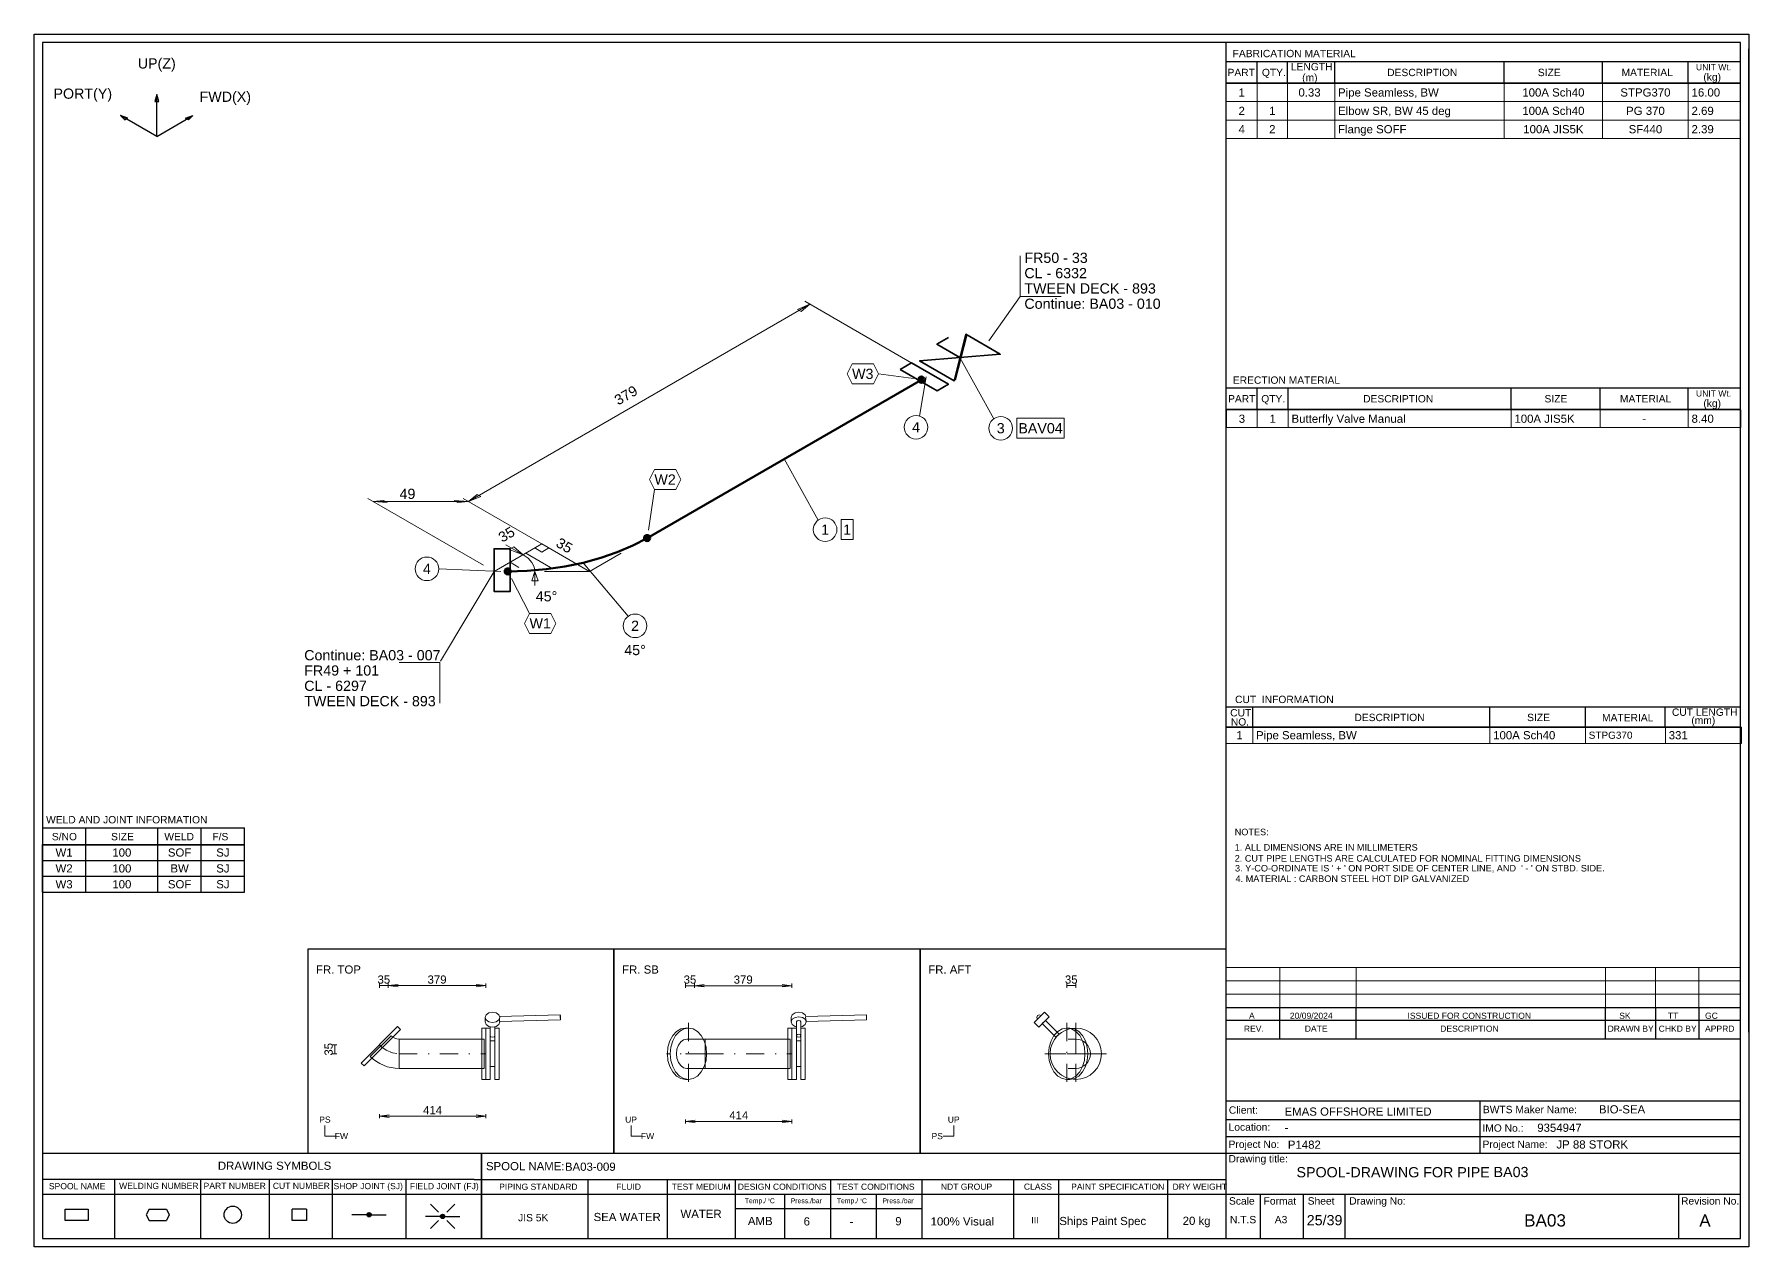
# Model space of a CAD drawing. Header units: millimetres. Extents: x 0 to 420, y 0 to 297.
import ezdxf
from ezdxf.enums import TextEntityAlignment as Align

# ---------------------------------------------------------------- set-up
doc = ezdxf.new("R2010")
doc.units = ezdxf.units.MM
doc.linetypes.add('DOTTED_DASHED5', pattern=[10.0001, 4.444489, -2.666693, 0.222224, -2.666693])
doc.linetypes.add('DOTTED_DASHED6', pattern=[9.99997, 4.444431, -2.666659, 0.222222, -2.666659])
for name, color, linetype in [('FramesFromTables', 40, 'Continuous'), ('I_Coordinates', 11, 'Continuous'), ('I_CutNumbers', 10, 'Continuous'), ('I_Dimensions', 4, 'Continuous'), ('I_OtherComponents', 2, 'Continuous'), ('I_PartNumbers', 9, 'Continuous'), ('I_Pipes', 1, 'Continuous'), ('I_Tags', 8, 'Continuous'), ('I_Triangles', 5, 'Continuous'), ('SymbolsOnDrawingSheet', 1, 'Continuous'), ('TextFromTables', 2, 'Continuous'), ('TextFromTextBoxes', 2, 'Continuous')]:
    doc.layers.add(name, color=color, linetype=linetype)
doc.styles.add('Cadmatic Default Text', font='arial.ttf')

# ---------------------------------------------------------------- blocks, each defined once
blk = doc.blocks.new('BA01726637006_BOM_4')
at = {"layer": 'FramesFromTables', "linetype": 'ByBlock', "lineweight": 18}
for p, q in [((292, 285), (418, 285)), ((292, 271.5), (292, 285)), ((292, 271.5), (292, 285)), ((299.6, 271.5), (299.6, 285)), ((299.6, 271.5), (299.6, 285)), ((307, 271.5), (307, 285)), ((307, 271.5), (307, 285)), ((318.6, 271.5), (318.6, 285)), ((318.6, 271.5), (318.6, 285)), ((360.1, 271.5), (360.1, 285)), ((360.1, 271.5), (360.1, 285)), ((384.2, 271.5), (384.2, 285)), ((384.2, 271.5), (384.2, 285)), ((405.2, 271.5), (405.2, 285)), ((405.2, 271.5), (405.2, 285)), ((418, 271.5), (418, 285)), ((292, 280.5), (418, 280.5)), ((292, 276), (418, 276)), ((292, 205), (418.1, 205)), ((292, 200.67), (292, 205)), ((292.1, 200.67), (292.1, 205)), ((299.6, 200.67), (299.6, 205)), ((299.6, 200.67), (299.6, 205)), ((307.2, 200.67), (307.2, 205)), ((307.2, 200.67), (307.2, 205)), ((361.8, 200.67), (361.8, 205)), ((361.8, 200.67), (361.8, 205)), ((383.6, 200.67), (383.6, 205)), ((383.6, 200.67), (383.6, 205)), ((405.2, 200.67), (405.2, 205)), ((405.2, 200.67), (405.2, 205)), ((418, 200.67), (418, 205)), ((292, 127.3), (418.2, 127.3)), ((292, 123.3), (292, 127.3)), ((292, 123.3), (292, 127.3)), ((298.5, 123.3), (298.5, 127.3)), ((298.5, 123.3), (298.5, 127.3)), ((356.6, 123.3), (356.6, 127.3)), ((356.6, 123.3), (356.6, 127.3)), ((380, 123.3), (380, 127.3)), ((380, 123.3), (380, 127.3)), ((399.6, 123.3), (399.6, 127.3)), ((399.6, 123.3), (399.6, 127.3)), ((418, 123.3), (418, 127.3)), ((292, 68.4), (418, 68.4)), ((292, 58.6), (292, 68.4)), ((292, 58.6), (292, 68.4)), ((305.1, 58.6), (305.1, 68.4)), ((305.1, 58.6), (305.1, 68.4)), ((323.8, 58.6), (323.8, 68.4)), ((323.8, 58.6), (323.8, 68.4)), ((384.9, 58.6), (384.9, 68.4)), ((384.9, 58.6), (384.9, 68.4)), ((397.2, 58.6), (397.2, 68.4)), ((397.2, 58.6), (397.2, 68.4)), ((407.8, 58.6), (407.8, 68.4)), ((407.8, 58.6), (407.8, 68.4)), ((418, 58.6), (418, 68.4)), ((292, 65.13), (418, 65.13)), ((292, 61.87), (418, 61.87))]:
    blk.add_line(p, q, dxfattribs=at)
at = {"layer": 'FramesFromTables', "linetype": 'ByBlock', "lineweight": -3}
for p, q in [((2, 98.5), (51.5, 98.5)), ((2, 86.85), (2, 98.5)), ((2, 86.85), (2, 98.5)), ((12.6, 86.85), (12.6, 98.5)), ((12.6, 86.85), (12.6, 98.5)), ((30.3, 86.85), (30.3, 98.5)), ((30.3, 86.85), (30.3, 98.5)), ((40.9, 86.85), (40.9, 98.5)), ((40.9, 86.85), (40.9, 98.5)), ((51.5, 86.85), (51.5, 98.5)), ((2, 94.62), (51.5, 94.62)), ((2, 90.73), (51.5, 90.73))]:
    blk.add_line(p, q, dxfattribs=at)
at = {"layer": 'FramesFromTables', "linetype": 'ByBlock', "lineweight": 18, "flags": 128}
for points in [[(292, 271.5), (418, 271.5), (418, 285)], [(292, 200.67), (418.1, 200.67), (418.1, 205)], [(292, 123.3), (418.2, 123.3), (418.2, 127.3)], [(292, 58.6), (418, 58.6), (418, 68.4)]]:
    blk.add_lwpolyline(points, dxfattribs=at)
at = {"layer": 'FramesFromTables', "linetype": 'ByBlock', "lineweight": -3, "flags": 128}
blk.add_lwpolyline([(2, 86.85), (51.5, 86.85), (51.5, 98.5)], dxfattribs=at)
at = {"layer": 'TextFromTables', "linetype": 'ByBlock', "lineweight": 13, "style": 'Cadmatic Default Text'}
for s, p in [('1', (295.8, 282.75)), ('2', (295.8, 278.25)), ('4', (295.8, 273.75))]:
    blk.add_text(s, height=2, dxfattribs=at).set_placement(p, align=Align.MIDDLE_CENTER)
at = {"layer": 'TextFromTables', "linetype": 'ByBlock', "lineweight": 25, "style": 'Cadmatic Default Text'}
for s, p in [('0.33 ', (312.8, 282.75)), ('100A Sch40', (372.15, 282.75)), ('STPG370', (394.7, 282.75)), ('1', (303.3, 278.25)), ('100A Sch40', (372.15, 278.25)), ('PG 370', (394.7, 278.25)), ('2', (303.3, 273.75)), ('100A JIS5K', (372.15, 273.75)), ('SF440', (394.7, 273.75)), ('3', (295.85, 202.83)), ('1', (303.4, 202.83)), ('-', (394.4, 202.83)), ('1', (295.25, 125.3)), ('W1', (7.3, 96.56)), ('100', (21.45, 96.56)), ('SOF', (35.6, 96.56)), ('SJ', (46.2, 96.56)), ('W2', (7.3, 92.67)), ('100', (21.45, 92.67)), ('BW', (35.6, 92.67)), ('SJ', (46.2, 92.67)), ('W3', (7.3, 88.79)), ('100', (21.45, 88.79)), ('SOF', (35.6, 88.79)), ('SJ', (46.2, 88.79))]:
    blk.add_text(s, height=2, dxfattribs=at).set_placement(p, align=Align.MIDDLE_CENTER)
for s, height, p in [('Pipe Seamless, BW ', 2, (319.4, 282.75)), ('16.00', 2, (406, 282.75)), ('Elbow SR, BW 45 deg', 2, (319.4, 278.25)), ('2.69', 2, (406, 278.25)), ('Flange SOFF ', 2, (319.4, 273.75)), ('2.39', 2, (406, 273.75)), ('Butterfly Valve Manual ', 2, (308, 202.83)), ('100A JIS5K', 2, (362.6, 202.83)), ('8.40', 2, (406, 202.83)), ('Pipe Seamless, BW', 2, (299.3, 125.3)), ('100A Sch40', 2, (357.4, 125.3)), ('STPG370', 1.75, (380.8, 125.3)), ('331', 2, (400.4, 125.3))]:
    blk.add_text(s, height=height, dxfattribs=at).set_placement(p, align=Align.MIDDLE_LEFT)
at = {"layer": 'TextFromTextBoxes', "linetype": 'ByBlock', "lineweight": -3, "style": 'Cadmatic Default Text'}
for s, p in [('EMAS OFFSHORE LIMITED', (306.3, 33.1)), ('BIO-SEA', (383.3, 33.65)), ('9354947', (368.2, 29.15)), ('-', (306.3, 29.2)), ('P1482', (307.1, 25)), ('JP 88 STORK', (372.9, 25.05)), ('BA03-009', (130, 19.6))]:
    blk.add_text(s, height=2, dxfattribs=at).set_placement(p, align=Align.MIDDLE_LEFT)
at = {"layer": 'TextFromTextBoxes', "linetype": 'ByBlock', "lineweight": 25, "style": 'Cadmatic Default Text'}
blk.add_text('BA03', height=2.5, dxfattribs=at).set_placement((357.5, 18.3), align=Align.MIDDLE_LEFT)
at = {"layer": 'TextFromTextBoxes', "linetype": 'ByBlock', "lineweight": -3, "style": 'Cadmatic Default Text'}
for s, height, p in [('WATER', 2, (163.35, 8.05)), ('SEA WATER', 2, (145.25, 7.28)), ('AMB', 2, (177.85, 6.3)), ('6', 2, (189.25, 6.2)), ('-', 2, (200.2, 6.15)), ('9', 2, (211.7, 6.25)), ('100% Visual', 2, (227.35, 6.2)), ('Ships Paint Spec', 2, (261.75, 6.3)), ('20 kg', 2, (284.75, 6.35)), ('25/39', 2.5, (316.1, 6.5))]:
    blk.add_text(s, height=height, dxfattribs=at).set_placement(p, align=Align.MIDDLE_CENTER)
at = {"layer": 'TextFromTextBoxes', "linetype": 'ByBlock', "lineweight": 25, "style": 'Cadmatic Default Text'}
blk.add_text('BA03', height=3, dxfattribs=at).set_placement((370.1, 6.45), align=Align.MIDDLE_CENTER)
blk = doc.blocks.new('SEDS_SPOOL_FORMAT_Gol_3')
at = {"layer": 'SymbolsOnDrawingSheet', "linetype": 'ByBlock', "lineweight": -3, "flags": 128}
for points in [[(0, 297), (420, 297), (420, 0), (0, 0), (0, 297)], [(418.01, 295.01), (2, 295.01)], [(2, 295.01), (2, 2)], [(292.02, 50.91), (292.02, 295.01)], [(418.01, 2), (418.01, 295.01)], [(292.02, 290.3), (418.01, 290.3)], [(299.59, 285.01), (299.59, 290.3)], [(307.02, 285.01), (307.02, 290.3)], [(318.61, 285.01), (318.61, 290.3)], [(360.08, 285.01), (360.08, 290.3)], [(384.18, 285.01), (384.18, 290.3)], [(405.15, 285.01), (405.15, 290.3)], [(405.15, 285.01), (405.15, 290.3)], [(420, 52.53), (420, 293.46)], [(420, 52.53), (420, 293.46)], [(292.02, 284.66), (292.02, 288.77)], [(292, 285), (418, 285)], [(292, 253.5), (292, 285)], [(292, 253.5), (292, 285)], [(292.02, 285.01), (418.01, 285.01)], [(418.01, 285.01), (292.02, 285.01)], [(418, 253.5), (418, 285)], [(292.02, 210.38), (418.01, 210.38)], [(299.57, 205.08), (299.57, 210.38)], [(307.21, 205.08), (307.21, 210.38)], [(361.83, 205.03), (361.83, 210.38)], [(383.61, 205.08), (383.61, 210.38)], [(405.15, 205.17), (405.15, 210.38)], [(292.02, 205.08), (292.02, 209.18)], [(292.02, 205.08), (418.01, 205.08)], [(292.02, 186.7), (292.02, 205.08)], [(292.02, 186.7), (292.02, 205.08)], [(418.01, 205.08), (292.02, 205.08)], [(418, 166), (418, 205)], [(292.02, 132.23), (418.01, 132.23)], [(292.02, 127.3), (292.02, 131.41)], [(298.48, 127.3), (298.48, 132.23)], [(356.6, 127.3), (356.6, 132.23)], [(380.01, 127.3), (380.01, 132.23)], [(399.56, 127.3), (399.56, 132.23)], [(292.02, 127.3), (418.01, 127.3)], [(418.01, 127.3), (292.02, 127.3)], [(418, 111.3), (418, 127.3)], [(2, 102.57), (51.49, 102.57)], [(12.6, 98.45), (12.6, 102.57)], [(30.28, 98.45), (30.28, 102.57)], [(40.88, 98.45), (40.88, 102.57)], [(51.49, 98.45), (51.49, 102.57)], [(2, 98.5), (51.5, 98.5)], [(2, 98.5), (51.5, 98.5)], [(51.49, 98.47), (2, 98.47)], [(2, 98.45), (51.49, 98.45)], [(418, 55.4), (418, 68.5)], [(292.02, 52.57), (292.02, 66.5)], [(292.02, 52.57), (292.02, 66.5)], [(292.02, 58.6), (418.01, 58.6)], [(292.02, 55.47), (418.01, 55.47)], [(305.1, 50.91), (305.1, 58.6)], [(323.84, 50.91), (323.84, 58.6)], [(384.91, 50.91), (384.91, 58.6)], [(397.21, 50.91), (397.21, 58.6)], [(407.86, 50.91), (407.86, 58.6)], [(292.02, 50.91), (418.01, 50.91)], [(292.02, 2), (292.02, 50.91)], [(292.02, 35.73), (418.01, 35.73)], [(354.24, 22.93), (354.24, 35.73)], [(292.02, 31.13), (418.01, 31.13)], [(292.02, 27.03), (418.01, 27.03)], [(2, 22.93), (107.74, 22.93)], [(107.74, 22.93), (292.02, 22.93)], [(109.52, 22.93), (109.52, 2)], [(109.52, 2), (109.52, 22.93)], [(292.02, 22.93), (418.01, 22.93)], [(107.74, 16.45), (2, 16.45)], [(2, 12.91), (292.02, 12.91)], [(19.62, 16.45), (19.62, 2)], [(40.69, 16.45), (40.69, 2)], [(57.56, 16.45), (57.56, 2)], [(72.95, 16.45), (72.95, 2)], [(91.02, 16.45), (91.02, 2)], [(107.74, 16.45), (292.02, 16.45)], [(135.58, 16.45), (135.58, 2)], [(155.03, 16.45), (155.03, 2)], [(171.67, 16.45), (171.67, 2)], [(183.82, 12.91), (183.82, 2)], [(195.02, 16.45), (195.02, 2)], [(206.21, 12.91), (206.21, 2)], [(217.4, 16.45), (217.4, 2)], [(239.85, 16.45), (239.85, 2)], [(250.91, 16.34), (250.91, 2)], [(277.59, 16.45), (277.59, 2)], [(292.02, 12.91), (418.01, 12.91)], [(300.39, 2), (300.39, 12.91)], [(310.96, 2), (310.96, 12.91)], [(321.13, 2), (321.13, 12.91)], [(402.9, 2), (402.9, 12.91)], [(13.2, 6.41), (7.55, 6.41), (7.55, 9.23), (13.2, 9.23)], [(13.2, 9.23), (13.2, 6.41)], [(28.12, 9.23), (27.42, 7.82)], [(28.12, 9.23), (32.36, 9.23)], [(32.36, 9.23), (33.07, 7.82)], [(66.68, 9.23), (66.68, 6.41), (63.15, 6.41), (63.15, 9.23)], [(66.68, 9.23), (63.15, 9.23)], [(99, 8.47), (97.06, 10.41)], [(101.09, 8.47), (103.03, 10.41)], [(171.67, 9.37), (217.4, 9.37)], [(171.67, 9.37), (217.4, 9.37)], [(27.42, 7.82), (28.12, 6.41)], [(28.12, 6.41), (32.36, 6.41)], [(33.07, 7.82), (32.36, 6.41)], [(81.48, 7.82), (77.79, 7.82)], [(81.49, 7.78), (82.04, 8.32)], [(81.51, 7.9), (81.93, 8.32)], [(81.52, 7.7), (82.14, 8.32)], [(81.55, 7.62), (82.22, 8.29)], [(81.56, 8.06), (81.76, 8.26)], [(81.57, 7.54), (82.28, 8.25)], [(81.62, 7.48), (82.34, 8.2)], [(81.68, 7.44), (82.4, 8.16)], [(81.74, 7.39), (82.45, 8.1)], [(81.8, 7.35), (82.48, 8.02)], [(81.88, 7.32), (82.5, 7.94)], [(81.98, 7.32), (82.53, 7.86)], [(82.09, 7.32), (82.52, 7.75)], [(82.24, 7.36), (82.47, 7.59)], [(82.54, 7.82), (86.24, 7.82)], [(99.51, 7.42), (95.82, 7.42)], [(99, 6.38), (97.06, 4.44)], [(99.53, 7.47), (99.99, 7.93)], [(99.53, 7.37), (100.1, 7.93)], [(99.56, 7.29), (100.2, 7.93)], [(99.58, 7.62), (99.88, 7.93)], [(99.58, 7.21), (100.27, 7.89)], [(99.61, 7.13), (100.33, 7.84)], [(99.67, 7.08), (100.39, 7.8)], [(99.73, 7.03), (100.45, 7.75)], [(99.79, 6.99), (100.49, 7.69)], [(99.85, 6.94), (100.52, 7.61)], [(99.94, 6.92), (100.54, 7.53)], [(100.04, 6.92), (100.57, 7.45)], [(100.15, 6.92), (100.54, 7.31)], [(100.38, 7.04), (100.49, 7.15)], [(100.57, 7.42), (104.27, 7.42)], [(101.09, 6.38), (103.03, 4.44)], [(2, 2), (418.01, 2)]]:
    blk.add_lwpolyline(points, dxfattribs=at)
at = {"layer": 'SymbolsOnDrawingSheet', "linetype": 'ByBlock', "lineweight": -3}
for centre, radius in [((48.63, 7.82), 2.12), ((82.01, 7.82), 0.53), ((100.04, 7.42), 0.53)]:
    blk.add_circle(centre, radius, dxfattribs=at)
at = {"layer": 'SymbolsOnDrawingSheet', "linetype": 'ByBlock', "lineweight": -3, "style": 'Cadmatic Default Text'}
for s, height, p in [('FABRICATION MATERIAL', 1.8, (293.57, 293.19)), ('LENGTH', 1.8, (307.84, 289.97)), ('PART', 1.8, (292.32, 288.55)), ('QTY.', 1.8, (300.74, 288.55)), ('DESCRIPTION', 1.8, (331.43, 288.55)), ('SIZE', 1.8, (368.34, 288.55)), ('MATERIAL', 1.8, (388.84, 288.55)), ('UNIT Wt.', 1.5, (407.08, 289.7)), (' (kg)', 1.8, (408.19, 287.46)), ('ERECTION MATERIAL', 1.8, (293.62, 213.19)), ('PART', 1.8, (292.45, 208.62)), ('QTY.', 1.8, (300.58, 208.62)), ('DESCRIPTION', 1.8, (325.54, 208.62)), ('SIZE', 1.8, (369.97, 208.62)), ('MATERIAL', 1.8, (388.45, 208.62)), ('UNIT Wt.', 1.5, (407.08, 209.77)), (' (kg)', 1.8, (408.19, 207.53)), ('CUT  INFORMATION', 1.8, (294.16, 134.97)), ('CUT ', 1.8, (292.97, 131.7)), ('DESCRIPTION', 1.8, (323.41, 130.55)), ('SIZE', 1.8, (365.72, 130.55)), ('MATERIAL', 1.8, (384.07, 130.5)), ('CUT LENGTH', 1.8, (401.19, 131.85)), ('NO.', 1.8, (293.13, 129.46)), ('(mm)', 1.8, (405.94, 129.85)), ('WELD AND JOINT INFORMATION', 1.8, (2.89, 105.5)), ('S/NO', 1.8, (4.31, 101.36)), ('SIZE', 1.8, (18.81, 101.36)), ('WELD', 1.8, (31.86, 101.36)), ('F/S', 1.8, (43.63, 101.36)), ('SPOOL-DRAWING FOR PIPE', 2.5, (309.22, 19.5))]:
    blk.add_text(s, height=height, dxfattribs=at).set_placement(p, align=Align.TOP_LEFT)
for s, height, p in [('(m)', 1.8, (310.6, 285.51)), ('Client:', 1.8, (292.64, 32.58)), ('BWTS Maker Name:', 1.8, (354.88, 32.71)), ('Location:', 1.8, (292.58, 28.41)), ('IMO No.:', 1.8, (354.76, 28.17)), ('Project No:', 1.8, (292.58, 24.2)), ('Project Name:', 1.8, (354.8, 24.2)), ('Drawing title:', 1.8, (292.57, 20.64)), ('DRAWING SYMBOLS', 2, (44.98, 18.84)), ('Temp./  C   ', 1.2, (174.06, 10.65)), ('0', 0.53, (179.71, 11.25)), ('Press./bar', 1.2, (185.31, 10.65)), ('Temp./  C   ', 1.2, (196.61, 10.65)), ('0', 0.53, (202.37, 11.25)), ('Press./bar', 1.2, (207.78, 10.65)), ('Scale', 1.8, (292.68, 10.32)), ('Format', 1.8, (301.16, 10.32)), ('Sheet', 1.8, (311.96, 10.32)), ('Drawing No:', 1.8, (322.14, 10.32)), ('Revision No.', 1.8, (403.43, 10.32)), ('N.T.S', 1.8, (292.92, 5.74)), ('A3', 1.8, (303.89, 5.74))]:
    blk.add_text(s, height=height, dxfattribs=at).set_placement(p)
for s, height, p in [('NOTES:', 1.6, (294.08, 101.59)), ('1. ALL DIMENSIONS ARE IN MILLIMETERS', 1.6, (294.08, 97.83)), ('2. CUT PIPE LENGTHS ARE CALCULATED FOR NOMINAL FITTING DIMENSIONS', 1.6, (294.08, 95.13)), ("3. Y-CO-ORDINATE IS ' + ' ON PORT SIDE OF CENTER LINE, AND  ' - ' ON STBD. SIDE.", 1.6, (294.16, 92.72)), ('4. MATERIAL : CARBON STEEL HOT DIP GALVANIZED', 1.6, (294.28, 90.15)), ('A', 1.5, (297.58, 56.58)), ('20/09/2024', 1.5, (307.59, 56.58)), ('ISSUED FOR CONSTRUCTION', 1.5, (336.41, 56.58)), ('SK', 1.5, (388.28, 56.58)), ('TT', 1.5, (400.21, 56.58)), ('GC', 1.5, (409.3, 56.58)), ('REV.', 1.5, (296.32, 53.41)), ('DATE', 1.5, (311.24, 53.41)), ('DESCRIPTION', 1.5, (344.43, 53.41)), ('DRAWN BY', 1.5, (385.43, 53.41)), ('CHKD BY', 1.5, (397.94, 53.41)), ('APPRD', 1.5, (409.3, 53.41)), ('SPOOL NAME:', 2, (110.65, 19.73)), ('SPOOL NAME', 1.5, (3.58, 14.83)), ('WELDING NUMBER', 1.5, (20.79, 14.91)), ('PART NUMBER', 1.5, (41.48, 14.91)), ('CUT NUMBER', 1.5, (58.44, 14.91)), ('SHOP JOINT (SJ)', 1.5, (73.31, 14.85)), ('FIELD JOINT (FJ)', 1.5, (92, 14.83)), ('PIPING STANDARD', 1.5, (113.89, 14.7)), ('FLUID', 1.5, (142.57, 14.7)), ('TEST MEDIUM', 1.5, (156.14, 14.7)), ('DESIGN CONDITIONS', 1.5, (172.34, 14.7)), ('TEST CONDITIONS', 1.5, (196.58, 14.7)), ('NDT GROUP', 1.5, (222.09, 14.7)), ('CLASS', 1.5, (242.43, 14.72)), ('PAINT SPECIFICATION', 1.5, (254.01, 14.7)), ('DRY WEIGHT', 1.5, (278.84, 14.7)), ('JIS 5K', 1.8, (118.53, 7.12)), ('III', 1.5, (244.26, 6.51)), ('A', 3, (407.89, 6.4))]:
    blk.add_text(s, height=height, dxfattribs=at).set_placement(p, align=Align.MIDDLE_LEFT)
blk = doc.blocks.new('BA01726637006_PRT_125_3')
at = {"layer": 'I_OtherComponents', "linetype": 'ByBlock', "lineweight": 35}
blk.add_line((173.63, 188.97), (176.46, 200.07), dxfattribs=at)
at = {"layer": 'I_OtherComponents', "linetype": 'ByBlock', "lineweight": 35, "flags": 128}
for points in [[(169.11, 191.25), (164.87, 193.7), (184.66, 195.33), (176.18, 200.23), (173.35, 188.8), (169.11, 191.25)], [(174.76, 194.52), (169.11, 197.79), (171.94, 199.42)]]:
    blk.add_lwpolyline(points, dxfattribs=at)
at = {"layer": 'I_OtherComponents', "flags": 1}
blk.add_attdef('ValvePos', (174.76, 194.52), '', height=2.5, dxfattribs=at)
blk = doc.blocks.new('BA01726637006_PRT_126_3')
at = {"layer": 'I_OtherComponents', "linetype": 'ByBlock', "lineweight": 35, "flags": 128}
blk.add_lwpolyline([(160.1, 191.61), (162.89, 193.21), (171.94, 187.99), (169.16, 186.38), (160.1, 191.61)], dxfattribs=at)
at = {"layer": 'I_OtherComponents', "linetype": 'ByBlock', "lineweight": 50}
for radius in [0.75, 0.375]:
    blk.add_circle((165.34, 189.08), radius, dxfattribs=at)
blk = doc.blocks.new('BA01726637006_PRT_127_3')
at = {"layer": 'I_Pipes', "linetype": 'ByBlock', "lineweight": 50}
blk.add_line((98.14, 150.29), (165.34, 189.08), dxfattribs=at)
blk = doc.blocks.new('BA01726637006_PRT_129_3')
at = {"layer": 'I_Pipes', "linetype": 'ByBlock', "lineweight": 0}
for q in [(91.78, 146.61), (73, 142.12)]:
    blk.add_line((84, 142.12), q, dxfattribs=at)
at = {"layer": 'I_Pipes', "linetype": 'ByBlock', "lineweight": 50, "flags": 128}
blk.add_lwpolyline([(64, 142.12), (68.73, 142.25), (73.42, 142.66), (78.01, 143.32), (82.47, 144.24), (86.76, 145.41), (90.82, 146.82), (94.63, 148.45), (98.14, 150.29)], dxfattribs=at)
at = {"layer": 'I_Pipes', "linetype": 'ByBlock', "lineweight": 50}
for centre, radius in [((98.14, 150.29), 0.75), ((98.14, 150.29), 0.375), ((64, 142.12), 0.75), ((64, 142.12), 0.375)]:
    blk.add_circle(centre, radius, dxfattribs=at)
blk = doc.blocks.new('BA01726637006_PRT_130_3')
at = {"layer": 'I_OtherComponents', "linetype": 'ByBlock', "lineweight": 35, "flags": 128}
blk.add_lwpolyline([(64.6, 147.67), (60.66, 147.67), (60.66, 137.22), (64.6, 137.22), (64.6, 147.67)], dxfattribs=at)
at = {"layer": 'I_OtherComponents', "linetype": 'ByBlock', "lineweight": 50}
for radius in [0.75, 0.375]:
    blk.add_circle((64, 142.12), radius, dxfattribs=at)
blk = doc.blocks.new('BA01726637006_TRI_0_3')
at = {"layer": 'I_Triangles', "linetype": 'ByBlock', "lineweight": 0}
for p, q in [((64.55, 144.37), (66.71, 143.12)), ((68.44, 146.61), (74.49, 143.12))]:
    blk.add_line(p, q, dxfattribs=at)
at = {"layer": 'I_Triangles', "linetype": 'ByBlock', "lineweight": 0, "flags": 128}
for points in [[(60.66, 142.12), (72.33, 148.86), (84, 142.12)], [(70.66, 138.66), (70.66, 142.12), (69.86, 139.81), (71.46, 139.81), (70.66, 142.12), (70.47, 143.25), (69.9, 144.33), (68.98, 145.33), (67.74, 146.2), (64.34, 147.51), (65.47, 148.16), (67.74, 146.2), (63.49, 148.65)], [(70.6, 147.86), (72.33, 146.86), (74.06, 147.86)]]:
    blk.add_lwpolyline(points, dxfattribs=at)
at = {"layer": 'I_Triangles', "linetype": 'ByBlock', "lineweight": 0, "style": 'Cadmatic Default Text'}
for rotation, p in [(30, (63.69, 151.19)), (330, (77.87, 148.49))]:
    blk.add_text('35', height=2.5, rotation=rotation, dxfattribs=at).set_placement(p, align=Align.MIDDLE_CENTER)
blk.add_text('45°', height=2.5, dxfattribs=at).set_placement((73.49, 136.03), align=Align.MIDDLE_CENTER)
blk = doc.blocks.new('BA01726637006_DIM_0_3')
at = {"layer": 'I_Dimensions', "linetype": 'ByBlock', "lineweight": 0}
for p, q in [((54.34, 159.24), (138.03, 207.57)), ((136.73, 208.32), (165.1, 191.94)), ((81.4, 143.62), (53.04, 159.99))]:
    blk.add_line(p, q, dxfattribs=at)
at = {"layer": 'I_Dimensions', "linetype": 'ByBlock', "lineweight": 0, "flags": 128}
for points in [[(138.03, 207.57), (135.86, 205.82), (135, 206.32), (138.03, 207.57)], [(54.34, 159.24), (57.37, 160.49), (56.5, 160.99), (54.34, 159.24)]]:
    blk.add_lwpolyline(points, dxfattribs=at)
at = {"layer": 'I_Dimensions', "linetype": 'ByBlock', "lineweight": 0, "style": 'Cadmatic Default Text'}
blk.add_text('379', height=2.5, rotation=30, dxfattribs=at).set_placement((92.94, 185.28), align=Align.MIDDLE_CENTER)
blk = doc.blocks.new('BA01726637006_DIM_1_3')
at = {"layer": 'I_Dimensions', "linetype": 'ByBlock', "lineweight": 0}
for p, q in [((58.07, 143.62), (29.7, 159.99)), ((53.04, 159.99), (81.4, 143.62)), ((31, 159.24), (54.34, 159.24))]:
    blk.add_line(p, q, dxfattribs=at)
at = {"layer": 'I_Dimensions', "linetype": 'ByBlock', "lineweight": 0, "flags": 128}
for points in [[(31, 159.24), (34.44, 158.99), (33.57, 159.49), (31, 159.24)], [(54.34, 159.24), (51.77, 158.99), (50.9, 159.49), (54.34, 159.24)]]:
    blk.add_lwpolyline(points, dxfattribs=at)
at = {"layer": 'I_Dimensions', "linetype": 'ByBlock', "lineweight": 0, "style": 'Cadmatic Default Text'}
blk.add_text('49', height=2.5, dxfattribs=at).set_placement((39.42, 161.12), align=Align.MIDDLE_CENTER)
blk = doc.blocks.new('BA01726637006_CRD_0_3')
at = {"layer": 'I_Coordinates', "linetype": 'ByBlock', "lineweight": 0}
blk.add_line((47.52, 120.13), (60.66, 142.12), dxfattribs=at)
at = {"layer": 'I_Coordinates', "linetype": 'ByBlock', "lineweight": 0, "flags": 128}
blk.add_lwpolyline([(47.35, 109.85), (47.35, 119.85), (37.35, 119.85)], dxfattribs=at)
at = {"layer": 'I_Coordinates', "linetype": 'ByBlock', "lineweight": 0, "style": 'Cadmatic Default Text'}
for s, p in [('Continue: BA03 - 007', (14.13, 122.85)), ('FR49 + 101', (14.13, 119.1)), ('CL - 6297', (14.13, 115.35)), ('TWEEN DECK - 893', (14.13, 111.6))]:
    blk.add_text(s, height=2.5, dxfattribs=at).set_placement(p, align=Align.TOP_LEFT)
blk = doc.blocks.new('BA01726637006_CRD_1_3')
at = {"layer": 'I_Coordinates', "linetype": 'ByBlock', "lineweight": 0}
blk.add_line((189.55, 209.45), (181.84, 198.6), dxfattribs=at)
at = {"layer": 'I_Coordinates', "linetype": 'ByBlock', "lineweight": 0, "flags": 128}
blk.add_lwpolyline([(189.55, 219.45), (189.55, 209.45), (199.55, 209.45)], dxfattribs=at)
at = {"layer": 'I_Coordinates', "linetype": 'ByBlock', "lineweight": 0, "style": 'Cadmatic Default Text'}
for s, p in [('FR50 - 33', (190.55, 217.7)), ('CL - 6332', (190.55, 213.95)), ('TWEEN DECK - 893', (190.55, 210.2)), ('Continue: BA03 - 010', (190.55, 206.45))]:
    blk.add_text(s, height=2.5, dxfattribs=at).set_placement(p)
blk = doc.blocks.new('BA01726637006_PTN_0_3')
at = {"layer": 'I_PartNumbers', "linetype": 'ByBlock', "lineweight": 0}
blk.add_line((183.06, 179.54), (174.76, 194.52), dxfattribs=at)
blk.add_circle((184.76, 177.2), 2.89, dxfattribs=at)
at = {"layer": 'I_PartNumbers', "linetype": 'ByBlock', "lineweight": 0, "style": 'Cadmatic Default Text'}
blk.add_text('3', height=2.5, dxfattribs=at).set_placement((184.76, 177.2), align=Align.MIDDLE_CENTER)
blk = doc.blocks.new('BA01726637006_PTN_1_3')
at = {"layer": 'I_PartNumbers', "linetype": 'ByBlock', "lineweight": 0}
blk.add_line((140.04, 154.7), (131.74, 169.68), dxfattribs=at)
blk.add_circle((141.74, 152.36), 2.89, dxfattribs=at)
at = {"layer": 'I_PartNumbers', "linetype": 'ByBlock', "lineweight": 0, "style": 'Cadmatic Default Text'}
blk.add_text('1', height=2.5, dxfattribs=at).set_placement((141.74, 152.36), align=Align.MIDDLE_CENTER)
blk = doc.blocks.new('BA01726637006_PTN_2_3')
at = {"layer": 'I_PartNumbers', "linetype": 'ByBlock', "lineweight": 0}
blk.add_line((93.48, 131.14), (82.47, 144.24), dxfattribs=at)
blk.add_circle((95.18, 128.8), 2.89, dxfattribs=at)
at = {"layer": 'I_PartNumbers', "linetype": 'ByBlock', "lineweight": 0, "style": 'Cadmatic Default Text'}
blk.add_text('2', height=2.5, dxfattribs=at).set_placement((95.18, 128.8), align=Align.MIDDLE_CENTER)
blk = doc.blocks.new('BA01726637006_PTN_3_3')
at = {"layer": 'I_PartNumbers', "linetype": 'ByBlock', "lineweight": 0}
blk.add_line((47.08, 142.75), (62.33, 142.12), dxfattribs=at)
blk.add_circle((44.18, 142.75), 2.89, dxfattribs=at)
at = {"layer": 'I_PartNumbers', "linetype": 'ByBlock', "lineweight": 0, "style": 'Cadmatic Default Text'}
blk.add_text('4', height=2.5, dxfattribs=at).set_placement((44.18, 142.75), align=Align.MIDDLE_CENTER)
blk = doc.blocks.new('BA01726637006_PTN_4_3')
at = {"layer": 'I_PartNumbers', "linetype": 'ByBlock', "lineweight": 0}
blk.add_line((164.9, 180.19), (166.52, 189.76), dxfattribs=at)
blk.add_circle((164.01, 177.43), 2.89, dxfattribs=at)
at = {"layer": 'I_PartNumbers', "linetype": 'ByBlock', "lineweight": 0, "style": 'Cadmatic Default Text'}
blk.add_text('4', height=2.5, dxfattribs=at).set_placement((164.01, 177.43), align=Align.MIDDLE_CENTER)
blk = doc.blocks.new('BA01726637006_CUT_6_3')
at = {"layer": 'I_CutNumbers', "linetype": 'ByBlock', "lineweight": 0, "flags": 128}
blk.add_lwpolyline([(148.61, 149.91), (148.61, 154.81), (145.67, 154.81), (145.67, 149.91), (148.61, 149.91)], dxfattribs=at)
at = {"layer": 'I_CutNumbers', "linetype": 'ByBlock', "lineweight": 0, "style": 'Cadmatic Default Text'}
blk.add_text('1', height=2.5, dxfattribs=at).set_placement((147.14, 152.36), align=Align.MIDDLE_CENTER)
blk = doc.blocks.new('BA01726637006_fii_5_3')
at = {"layer": 'I_Tags', "linetype": 'ByBlock', "lineweight": 0, "style": 'Cadmatic Default Text'}
blk.add_text('45°', height=2.5, dxfattribs=at).set_placement((95.18, 122.86), align=Align.MIDDLE_CENTER)
blk = doc.blocks.new('BA01726637006_vpo_7_3')
at = {"layer": 'I_Tags', "linetype": 'ByBlock', "lineweight": 0, "flags": 128}
blk.add_lwpolyline([(200.31, 174.75), (200.31, 179.65), (188.7, 179.65), (188.7, 174.75), (200.31, 174.75)], dxfattribs=at)
at = {"layer": 'I_Tags', "linetype": 'ByBlock', "lineweight": 0, "style": 'Cadmatic Default Text'}
blk.add_text('BAV04', height=2.5, dxfattribs=at).set_placement((194.51, 177.2), align=Align.MIDDLE_CENTER)
blk = doc.blocks.new('Pi_Weld_0')
at = {"layer": 'I_Tags', "linetype": 'ByBlock', "lineweight": 0, "flags": 128}
for points in [[(-2.62, 2.45), (-3.84, 0)], [(-3.84, 0), (-2.62, -2.45)], [(2.62, 2.45), (-2.62, 2.45)], [(3.84, 0), (2.62, 2.45)], [(2.62, -2.45), (3.84, 0)], [(-2.62, -2.45), (-4.09, -12.37)], [(-2.62, -2.45), (2.62, -2.45)]]:
    blk.add_lwpolyline(points, dxfattribs=at)
at = {"layer": 'I_Tags', "linetype": 'ByBlock', "lineweight": 0, "style": 'Cadmatic Default Text'}
blk.add_text('W2', height=2.5, dxfattribs=at).set_placement((0, 0), align=Align.MIDDLE_CENTER)
blk = doc.blocks.new('Pi_Weld_1')
at = {"layer": 'I_Tags', "linetype": 'ByBlock', "lineweight": 0, "flags": 128}
for points in [[(-2.62, 2.45), (-7.03, 10.95)], [(-2.62, 2.45), (-3.84, 0)], [(-3.84, 0), (-2.62, -2.45)], [(2.62, 2.45), (-2.62, 2.45)], [(3.84, 0), (2.62, 2.45)], [(2.62, -2.45), (3.84, 0)], [(-2.62, -2.45), (2.62, -2.45)]]:
    blk.add_lwpolyline(points, dxfattribs=at)
at = {"layer": 'I_Tags', "linetype": 'ByBlock', "lineweight": 0, "style": 'Cadmatic Default Text'}
blk.add_text('W1', height=2.5, dxfattribs=at).set_placement((0, 0), align=Align.MIDDLE_CENTER)
blk = doc.blocks.new('Pi_Weld_2')
at = {"layer": 'I_Tags', "linetype": 'ByBlock', "lineweight": 0, "flags": 128}
for points in [[(-2.62, 2.45), (-3.84, 0)], [(-3.84, 0), (-2.62, -2.45)], [(2.62, 2.45), (-2.62, 2.45)], [(3.84, 0), (2.62, 2.45)], [(2.62, -2.45), (3.84, 0)], [(3.84, 0), (12.4, -1.17)], [(-2.62, -2.45), (2.62, -2.45)]]:
    blk.add_lwpolyline(points, dxfattribs=at)
at = {"layer": 'I_Tags', "linetype": 'ByBlock', "lineweight": 0, "style": 'Cadmatic Default Text'}
blk.add_text('W3', height=2.5, dxfattribs=at).set_placement((0, 0), align=Align.MIDDLE_CENTER)

msp = doc.modelspace()

# ---------------------------------------------------------------- linework, layer by layer
at = {"linetype": 'ByBlock', "lineweight": 25, "flags": 128}
for points in [[(67, 22.9), (142, 22.9), (142, 72.9), (67, 72.9), (67, 22.9)], [(142, 22.9), (217, 22.9), (217, 72.9), (142, 72.9), (142, 22.9)], [(217, 22.9), (292, 22.9), (292, 72.9), (217, 72.9), (217, 22.9)]]:
    msp.add_lwpolyline(points, dxfattribs=at)
at = {"linetype": 'ByBlock', "lineweight": 13, "flags": 128}
for points in [[(84.54, 63.45), (84.54, 64.45)], [(84.54, 63.95), (86.73, 63.95)], [(86.73, 63.45), (86.73, 64.45)], [(86.73, 63.95), (89.13, 63.63), (86.73, 63.95), (89.13, 64.26), (86.73, 63.95)], [(86.73, 63.95), (110.62, 63.95)], [(110.62, 63.95), (108.22, 64.26), (110.62, 63.95), (108.22, 63.63), (110.62, 63.95)], [(110.62, 63.45), (110.62, 64.45)], [(159.54, 63.44), (159.54, 64.44)], [(159.54, 63.94), (161.73, 63.94)], [(161.73, 63.44), (161.73, 64.44)], [(161.73, 63.94), (164.13, 63.62), (161.73, 63.94), (164.13, 64.26), (161.73, 63.94)], [(161.73, 63.94), (185.62, 63.94)], [(185.62, 63.94), (183.22, 64.26), (185.62, 63.94), (183.22, 63.62), (185.62, 63.94)], [(185.62, 63.44), (185.62, 64.44)], [(252.95, 63.45), (252.95, 64.45)], [(252.95, 63.95), (255.13, 63.95)], [(255.13, 63.45), (255.13, 64.45)], [(74.09, 49.45), (73.09, 49.45)], [(74.09, 47.27), (73.09, 47.27)], [(73.59, 47.27), (73.59, 49.45)], [(84.54, 32.46), (84.54, 31.46)], [(84.54, 31.96), (86.94, 31.65), (84.54, 31.96), (86.94, 32.28), (84.54, 31.96)], [(84.54, 31.96), (110.62, 31.96)], [(110.62, 31.96), (108.22, 32.28), (110.62, 31.96), (108.22, 31.65), (110.62, 31.96)], [(110.62, 32.46), (110.62, 31.46)], [(159.54, 31.2), (159.54, 30.2)], [(159.54, 30.7), (161.94, 30.39), (159.54, 30.7), (161.94, 31.02), (159.54, 30.7)], [(159.54, 30.7), (185.62, 30.7)], [(185.62, 30.7), (183.22, 31.02), (185.62, 30.7), (183.22, 30.39), (185.62, 30.7)], [(185.62, 31.2), (185.62, 30.2)]]:
    msp.add_lwpolyline(points, dxfattribs=at)
at = {"linetype": 'DOTTED_DASHED5', "lineweight": 13, "flags": 128}
for points in [[(160.25, 54.82), (160.25, 39.7)], [(252.95, 54.82), (252.95, 39.7)], [(255.13, 54.82), (255.13, 39.7)], [(255.13, 51.58), (255.13, 42.94)], [(84.54, 49.45), (85.25, 48.74)], [(84.85, 49.14), (86.18, 48.12), (87.72, 47.48), (89.38, 47.27)], [(89.38, 47.27), (110.18, 47.27)], [(109.61, 47.27), (110.62, 47.27)], [(165.6, 47.26), (154.91, 47.26)], [(160.25, 47.26), (159.54, 47.26)], [(161.73, 47.26), (159.85, 47.26)], [(164.38, 47.26), (185.18, 47.26)], [(185.62, 47.26), (184.61, 47.26)], [(262.7, 47.26), (247.57, 47.26)], [(247.6, 47.26), (258.29, 47.26)], [(252.95, 47.26), (253.66, 47.26)], [(253.26, 47.26), (255.13, 47.26), (258.74, 47.26)]]:
    msp.add_lwpolyline(points, dxfattribs=at)
at = {"linetype": 'DOTTED_DASHED6', "lineweight": 13, "flags": 128}
msp.add_lwpolyline([(161.73, 47.26), (164.38, 47.26)], dxfattribs=at)
at = {"layer": 'SymbolsOnDrawingSheet', "linetype": 'ByBlock', "lineweight": 25, "flags": 128}
for points in [[(30.5, 280.57), (30, 282.21), (29.5, 280.57), (30.5, 280.57)], [(30, 272), (30, 282.21)], [(30, 272), (21.16, 277.1)], [(22.93, 276.49), (21.16, 277.1), (22.22, 276.08), (22.93, 276.49)], [(30, 272), (38.84, 277.1)], [(37.07, 276.49), (38.84, 277.1), (37.78, 276.08), (37.07, 276.49)]]:
    msp.add_lwpolyline(points, dxfattribs=at)
at = {"layer": 'SymbolsOnDrawingSheet', "linetype": 'ByBlock', "lineweight": 18, "flags": 128}
for points in [[(113.82, 55.54), (113.16, 55.07), (112.26, 54.9), (111.36, 55.07), (110.7, 55.54), (110.46, 56.18), (110.7, 56.81), (111.36, 57.28), (112.26, 57.45), (113.16, 57.28), (113.82, 56.81)], [(110.46, 56.18), (110.46, 55.07)], [(114.06, 55.07), (113.82, 54.43), (113.16, 53.96), (112.26, 53.79), (111.36, 53.96), (110.7, 54.43), (110.46, 55.07)], [(113.82, 56.81), (114.05, 56.19)], [(114.05, 56.15), (113.82, 55.54)], [(113.94, 55.33), (114, 55.78)], [(128.9, 55.55), (114, 55.15), (113.94, 55.33)], [(114.06, 56.22), (114, 56.41), (128.87, 56.81)], [(114, 55.78), (114.06, 56.22)], [(114.06, 55.07), (114.06, 55.15)], [(128.87, 56.81), (128.86, 56.62), (128.87, 56.17), (128.88, 55.73), (128.9, 55.55), (128.91, 55.73), (128.9, 56.18), (128.88, 56.62), (128.87, 56.81)], [(188.82, 56.8), (188.16, 57.27), (187.26, 57.44), (186.36, 57.27), (185.7, 56.8), (185.46, 56.17)], [(189.06, 55.06), (188.82, 55.7), (188.16, 56.16), (187.26, 56.33), (186.36, 56.16), (185.7, 55.7), (185.46, 55.06), (185.7, 54.42), (186.36, 53.96)], [(185.46, 55.06), (185.46, 56.17)], [(186.71, 55.06), (186.87, 55.33), (187.26, 55.44), (187.64, 55.33), (187.8, 55.06)], [(186.71, 55.06), (186.71, 51.72)], [(187.8, 51.72), (187.8, 55.06)], [(188.16, 53.96), (188.82, 54.42), (189.06, 55.06)], [(188.99, 56.36), (188.82, 56.8)], [(189, 56.4), (188.94, 56.22)], [(188.94, 56.22), (189, 55.77)], [(203.88, 56.62), (203.87, 56.8), (189, 56.4)], [(189, 55.77), (189.06, 55.33)], [(189.06, 55.14), (203.9, 55.54)], [(189.06, 55.33), (189.06, 55.06)], [(203.9, 56.17), (203.88, 56.62)], [(203.91, 55.73), (203.9, 56.17)], [(203.9, 55.54), (203.91, 55.73)], [(247.5, 57.45), (248.61, 56.33), (246.07, 53.79), (244.95, 54.9), (247.5, 57.45)], [(245.78, 56.62), (245.6, 56.17)], [(245.6, 56.17), (245.78, 55.73)], [(246.22, 56.8), (245.78, 56.62)], [(246.11, 56.06), (246.34, 56.29)], [(246.67, 56.62), (246.22, 56.8)], [(250.29, 51.33), (246.95, 54.67), (247.72, 55.44), (251.07, 52.1), (250.29, 51.33)], [(89, 53.91), (89.71, 53.19), (80.8, 44.28), (80.09, 45), (89, 53.91)], [(87.4, 51.69), (82.31, 46.59)], [(89.38, 43.66), (89.38, 50.87)], [(89.38, 50.87), (110.18, 50.87), (110.18, 43.66), (89.38, 43.66), (89.38, 50.87)], [(110.62, 40.96), (109.61, 40.96), (109.61, 53.57), (110.62, 53.57), (110.62, 40.96)], [(110.62, 53.57), (111.71, 53.57), (111.71, 40.96), (110.62, 40.96), (110.62, 53.57)], [(111.71, 51.72), (111.71, 53.9)], [(111.71, 51.72), (111.87, 51.45), (112.26, 51.34), (112.64, 51.45), (112.8, 51.72)], [(111.71, 50.42), (112.8, 50.42), (112.8, 44.11), (111.71, 44.11), (111.71, 50.42)], [(112.8, 53.9), (112.8, 51.72)], [(112.8, 53.57), (113.89, 53.57)], [(112.8, 40.96), (112.8, 51.72)], [(113.89, 53.57), (113.89, 40.96)], [(159.54, 53.56), (158.39, 53.35), (157.32, 52.72), (156.4, 51.72), (155.69, 50.41), (155.24, 48.89), (155.09, 47.26), (155.24, 45.63), (155.69, 44.11), (156.4, 42.81), (157.32, 41.81), (158.39, 41.18), (159.54, 40.96)], [(160.25, 53.56), (159.1, 53.35), (158.03, 52.72), (157.1, 51.72), (156.4, 50.41), (155.95, 48.89), (155.8, 47.26), (155.95, 45.63), (156.4, 44.11), (157.1, 42.81), (158.03, 41.81), (159.1, 41.18), (160.25, 40.96), (161.41, 41.18), (162.48, 41.81), (163.4, 42.81), (164.11, 44.11), (164.56, 45.63), (164.71, 47.26), (164.56, 48.89), (164.11, 50.41), (163.4, 51.72), (162.48, 52.72), (161.41, 53.35), (160.25, 53.56)], [(159.85, 43.66), (159.07, 43.84), (158.36, 44.35), (157.79, 45.15), (157.43, 46.15), (157.31, 47.26), (157.43, 48.38), (157.79, 49.38), (158.36, 50.18), (159.07, 50.69), (159.85, 50.86)], [(159.54, 53.56), (160.25, 53.56)], [(161.18, 50.86), (159.85, 50.86)], [(162.72, 50.86), (161.18, 50.86)], [(164.38, 50.86), (162.72, 50.86)], [(164.38, 43.66), (164.38, 43.84), (164.38, 44.35), (164.38, 45.15), (164.38, 46.15), (164.38, 47.26), (164.38, 48.38), (164.38, 49.38), (164.38, 50.18), (164.38, 50.69), (164.38, 50.86)], [(164.38, 50.86), (185.18, 50.86), (185.18, 43.66), (164.38, 43.66), (164.38, 50.86)], [(185.62, 40.96), (184.61, 40.96), (184.61, 53.56), (185.62, 53.56), (185.62, 40.96)], [(185.62, 53.56), (186.71, 53.56), (186.71, 40.96), (185.62, 40.96), (185.62, 53.56)], [(186.36, 53.96), (186.71, 53.89)], [(186.71, 51.72), (186.87, 51.99), (187.26, 52.1), (187.64, 51.99), (187.8, 51.72), (187.64, 51.44), (187.26, 51.33), (186.87, 51.44), (186.71, 51.72)], [(186.71, 50.41), (187.8, 50.41), (187.8, 44.11), (186.71, 44.11), (186.71, 50.41)], [(187.8, 53.89), (188.16, 53.96)], [(188.89, 40.96), (187.8, 40.96), (187.8, 53.56), (188.89, 53.56), (188.89, 40.96)], [(252.95, 53.56), (254.1, 53.35), (255.18, 52.72), (256.1, 51.72), (256.81, 50.41), (257.25, 48.89), (257.4, 47.26), (257.25, 45.63), (256.81, 44.11), (256.1, 42.81), (255.18, 41.81), (254.1, 41.18), (252.95, 40.96), (251.79, 41.18), (250.72, 41.81), (249.8, 42.81), (249.09, 44.11), (248.65, 45.63), (248.49, 47.26), (248.65, 48.89), (249.09, 50.41), (249.8, 51.72), (250.72, 52.72), (251.79, 53.35), (252.95, 53.56)], [(253.66, 53.56), (252.95, 53.56)], [(254.28, 50.86), (253.26, 50.86)], [(253.66, 53.56), (254.81, 53.35), (255.88, 52.72), (256.81, 51.72), (257.52, 50.41), (257.96, 48.89), (258.11, 47.26), (257.96, 45.63), (257.52, 44.11), (256.81, 42.81), (255.88, 41.81), (254.81, 41.18), (253.66, 40.96)], [(254.92, 50.86), (254.28, 50.86)], [(255.13, 50.86), (254.92, 50.86)], [(159.85, 43.66), (161.18, 43.66)], [(161.18, 43.66), (162.72, 43.66)], [(162.72, 43.66), (164.38, 43.66)], [(253.26, 43.66), (254.28, 43.66)], [(254.28, 43.66), (254.92, 43.66)], [(254.92, 43.66), (255.13, 43.66)], [(113.89, 40.96), (112.8, 40.96)], [(160.25, 40.96), (159.54, 40.96)], [(252.95, 40.96), (253.66, 40.96)], [(71.2, 27.1), (71.2, 29.67)], [(146.2, 27.1), (146.2, 29.67)], [(225.24, 27.1), (225.24, 29.67)], [(71.2, 27.1), (73.78, 27.1)], [(146.2, 27.1), (148.77, 27.1)], [(225.24, 27.1), (222.66, 27.1)]]:
    msp.add_lwpolyline(points, dxfattribs=at)
at = {"layer": 'SymbolsOnDrawingSheet', "linetype": 'ByBlock', "lineweight": 18}
msp.add_circle((255.13, 47.26), 6.3, dxfattribs=at)
msp.add_circle((255.13, 47.26), 6.3, dxfattribs=at)
for centre, radius, start, end in [((89.38, 53.67), 2.8, 224.9999, 270), ((255.13, 47.26), 3.6, 270, 90), ((255.13, 47.26), 3.6, 270, 90), ((89.38, 53.67), 10, 225, 270)]:
    msp.add_arc(centre, radius, start, end, dxfattribs=at)

# ---------------------------------------------------------------- block references
at = {"layer": 'I_Coordinates', "lineweight": 0}
for name in ['BA01726637006_CRD_1_3', 'BA01726637006_CRD_0_3']:
    msp.add_blockref(name, (52, 23.3), dxfattribs=at)
at = {"layer": 'I_CutNumbers', "lineweight": 0}
msp.add_blockref('BA01726637006_CUT_6_3', (52, 23.3), dxfattribs=at)
at = {"layer": 'I_Dimensions', "lineweight": 0}
for name in ['BA01726637006_DIM_0_3', 'BA01726637006_DIM_1_3']:
    msp.add_blockref(name, (52, 23.3), dxfattribs=at)
at = {"layer": 'I_OtherComponents', "lineweight": 35}
for name in ['BA01726637006_PRT_125_3', 'BA01726637006_PRT_126_3', 'BA01726637006_PRT_130_3']:
    msp.add_blockref(name, (52, 23.3), dxfattribs=at)
at = {"layer": 'I_PartNumbers', "lineweight": 0}
for name in ['BA01726637006_PTN_0_3', 'BA01726637006_PTN_4_3', 'BA01726637006_PTN_1_3', 'BA01726637006_PTN_3_3', 'BA01726637006_PTN_2_3']:
    msp.add_blockref(name, (52, 23.3), dxfattribs=at)
at = {"layer": 'I_Pipes', "lineweight": 50}
for name in ['BA01726637006_PRT_127_3', 'BA01726637006_PRT_129_3']:
    msp.add_blockref(name, (52, 23.3), dxfattribs=at)
at = {"layer": 'I_Tags'}
for name, p in [('Pi_Weld_2', (202.96, 213.82)), ('Pi_Weld_0', (154.53, 187.93)), ('Pi_Weld_1', (123.94, 152.7))]:
    msp.add_blockref(name, p, dxfattribs=at)
at = {"layer": 'I_Tags', "lineweight": 0}
for name in ['BA01726637006_vpo_7_3', 'BA01726637006_fii_5_3']:
    msp.add_blockref(name, (52, 23.3), dxfattribs=at)
at = {"layer": 'I_Triangles', "lineweight": 0}
msp.add_blockref('BA01726637006_TRI_0_3', (52, 23.3), dxfattribs=at)
at = {"layer": 'SymbolsOnDrawingSheet'}
msp.add_blockref('SEDS_SPOOL_FORMAT_Gol_3', (0, 0), dxfattribs=at)
at = {"layer": 'TextFromTextBoxes', "lineweight": 25}
msp.add_blockref('BA01726637006_BOM_4', (0, 0), dxfattribs=at)

# ---------------------------------------------------------------- texts
at = {"layer": 'SymbolsOnDrawingSheet', "linetype": 'ByBlock', "lineweight": 25, "style": 'Cadmatic Default Text'}
for s, p in [('UP(Z)', (30, 289.86)), ('PORT(Y)', (11.88, 282.46)), ('FWD(X)', (46.79, 281.7))]:
    msp.add_text(s, height=2.5, dxfattribs=at).set_placement(p, align=Align.MIDDLE_CENTER)
for s, p in [('FR. TOP', (69, 68.9)), ('FR. SB', (144, 68.9)), ('FR. AFT', (219, 68.9))]:
    msp.add_text(s, height=2, dxfattribs=at).set_placement(p, align=Align.TOP_LEFT)
at = {"layer": 'SymbolsOnDrawingSheet', "linetype": 'ByBlock', "lineweight": 13, "style": 'Cadmatic Default Text'}
for s, p in [('35', (85.63, 65.45)), ('379', (98.67, 65.45)), ('35', (160.63, 65.44)), ('379', (173.67, 65.44)), ('35', (254.04, 65.45)), ('414', (97.58, 33.46)), ('414', (172.58, 32.2))]:
    msp.add_text(s, height=2, dxfattribs=at).set_placement(p, align=Align.MIDDLE_CENTER)
msp.add_text('35', height=2, rotation=89.9996, dxfattribs=at).set_placement((72.09, 48.36), align=Align.MIDDLE_CENTER)
at = {"layer": 'SymbolsOnDrawingSheet', "linetype": 'ByBlock', "lineweight": 18, "style": 'Cadmatic Default Text'}
for s, p in [('PS', (71.2, 31.14)), ('UP', (146.2, 31.14)), ('UP', (225.24, 31.14)), ('FW', (75.24, 27.1)), ('FW', (150.24, 27.1)), ('PS', (221.2, 27.1))]:
    msp.add_text(s, height=1.5, dxfattribs=at).set_placement(p, align=Align.MIDDLE_CENTER)

doc.saveas('drawing.dxf')
